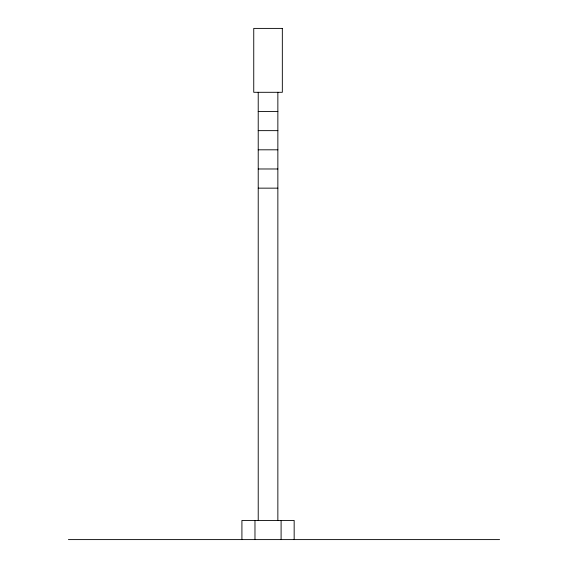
<?xml version="1.0" encoding="UTF-8"?>
<svg xmlns="http://www.w3.org/2000/svg" width="568" height="568" viewBox="0 0 568 568"><rect width="100%" height="100%" fill="white"/><g stroke="black" fill="none" stroke-linecap="round" stroke-linejoin="round"><path stroke-width="0.85" d="M258.22 111.47L277.858 111.47M258.22 130.64L277.858 130.64M258.22 149.81L277.858 149.81M258.22 168.98L277.858 168.98M258.22 188.15L277.858 188.15M68.394 539.6L499.606 539.6M294.16 539.6L294.16 520.43L241.918 520.43L241.918 539.6M281.096 520.43L281.096 539.6M277.858 92.3L277.858 520.43M258.22 92.3L258.22 520.43M254.975 520.43L254.975 539.6M282.331 28.4L253.747 28.4L253.747 92.3L282.331 92.3L282.331 28.4"/></g></svg>
